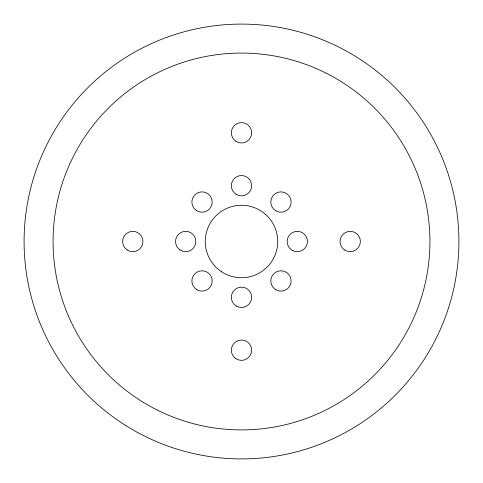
<?xml version="1.0" encoding="UTF-8"?>
<svg xmlns="http://www.w3.org/2000/svg" width="483" height="483" viewBox="0 0 483 483"><rect width="100%" height="100%" fill="white"/><g stroke="black" fill="none" stroke-linecap="round" stroke-linejoin="round"><path stroke-width="0.72" d="M221.449 271.681A36.237 36.237 0 0 0 277.665 243.776A36.237 36.237 0 0 0 225.386 209.042A36.237 36.237 0 0 0 221.449 271.681M196.696 289.583A10.143 10.143 0 0 0 212.182 281.275A10.143 10.143 0 0 0 197.245 272.02A10.143 10.143 0 0 0 196.696 289.583M236.429 306.089A10.143 10.143 0 0 0 251.643 297.305A10.143 10.143 0 0 0 236.429 288.514A10.143 10.143 0 0 0 236.429 306.089M275.612 289.583A10.143 10.143 0 0 0 291.098 281.275A10.143 10.143 0 0 0 276.161 272.02A10.143 10.143 0 0 0 275.612 289.583M292.227 250.285A10.143 10.143 0 0 0 307.448 241.5A10.143 10.143 0 0 0 292.227 232.715A10.143 10.143 0 0 0 292.227 250.285M275.612 210.666A10.143 10.143 0 0 0 291.098 202.359A10.143 10.143 0 0 0 276.161 193.097A10.143 10.143 0 0 0 275.612 210.666M235.885 194.148A10.143 10.143 0 0 0 251.625 186.335A10.143 10.143 0 0 0 236.99 176.609A10.143 10.143 0 0 0 235.885 194.148M196.696 210.666A10.143 10.143 0 0 0 212.182 202.359A10.143 10.143 0 0 0 197.245 193.097A10.143 10.143 0 0 0 196.696 210.666M180.081 249.953A10.143 10.143 0 0 0 195.826 242.14A10.143 10.143 0 0 0 181.185 232.414A10.143 10.143 0 0 0 180.081 249.953M125.52 425.39A217.41 217.41 0 0 0 458.747 249.995A217.41 217.41 0 0 0 140.233 49.115A217.41 217.41 0 0 0 125.52 425.39M235.891 141.247A10.143 10.143 0 0 0 251.625 133.429A10.143 10.143 0 0 0 236.984 123.708A10.143 10.143 0 0 0 235.891 141.247M344.596 249.953A10.143 10.143 0 0 0 360.33 242.134A10.143 10.143 0 0 0 345.689 232.414A10.143 10.143 0 0 0 344.596 249.953M235.891 358.658A10.143 10.143 0 0 0 251.625 350.839A10.143 10.143 0 0 0 236.984 341.119A10.143 10.143 0 0 0 235.891 358.658M127.186 249.953A10.143 10.143 0 0 0 142.92 242.134A10.143 10.143 0 0 0 128.279 232.414A10.143 10.143 0 0 0 127.186 249.953M143.306 402.315A188.424 188.424 0 0 0 429.864 246.137A188.424 188.424 0 0 0 151.33 76.054A188.424 188.424 0 0 0 143.306 402.315"/></g></svg>
